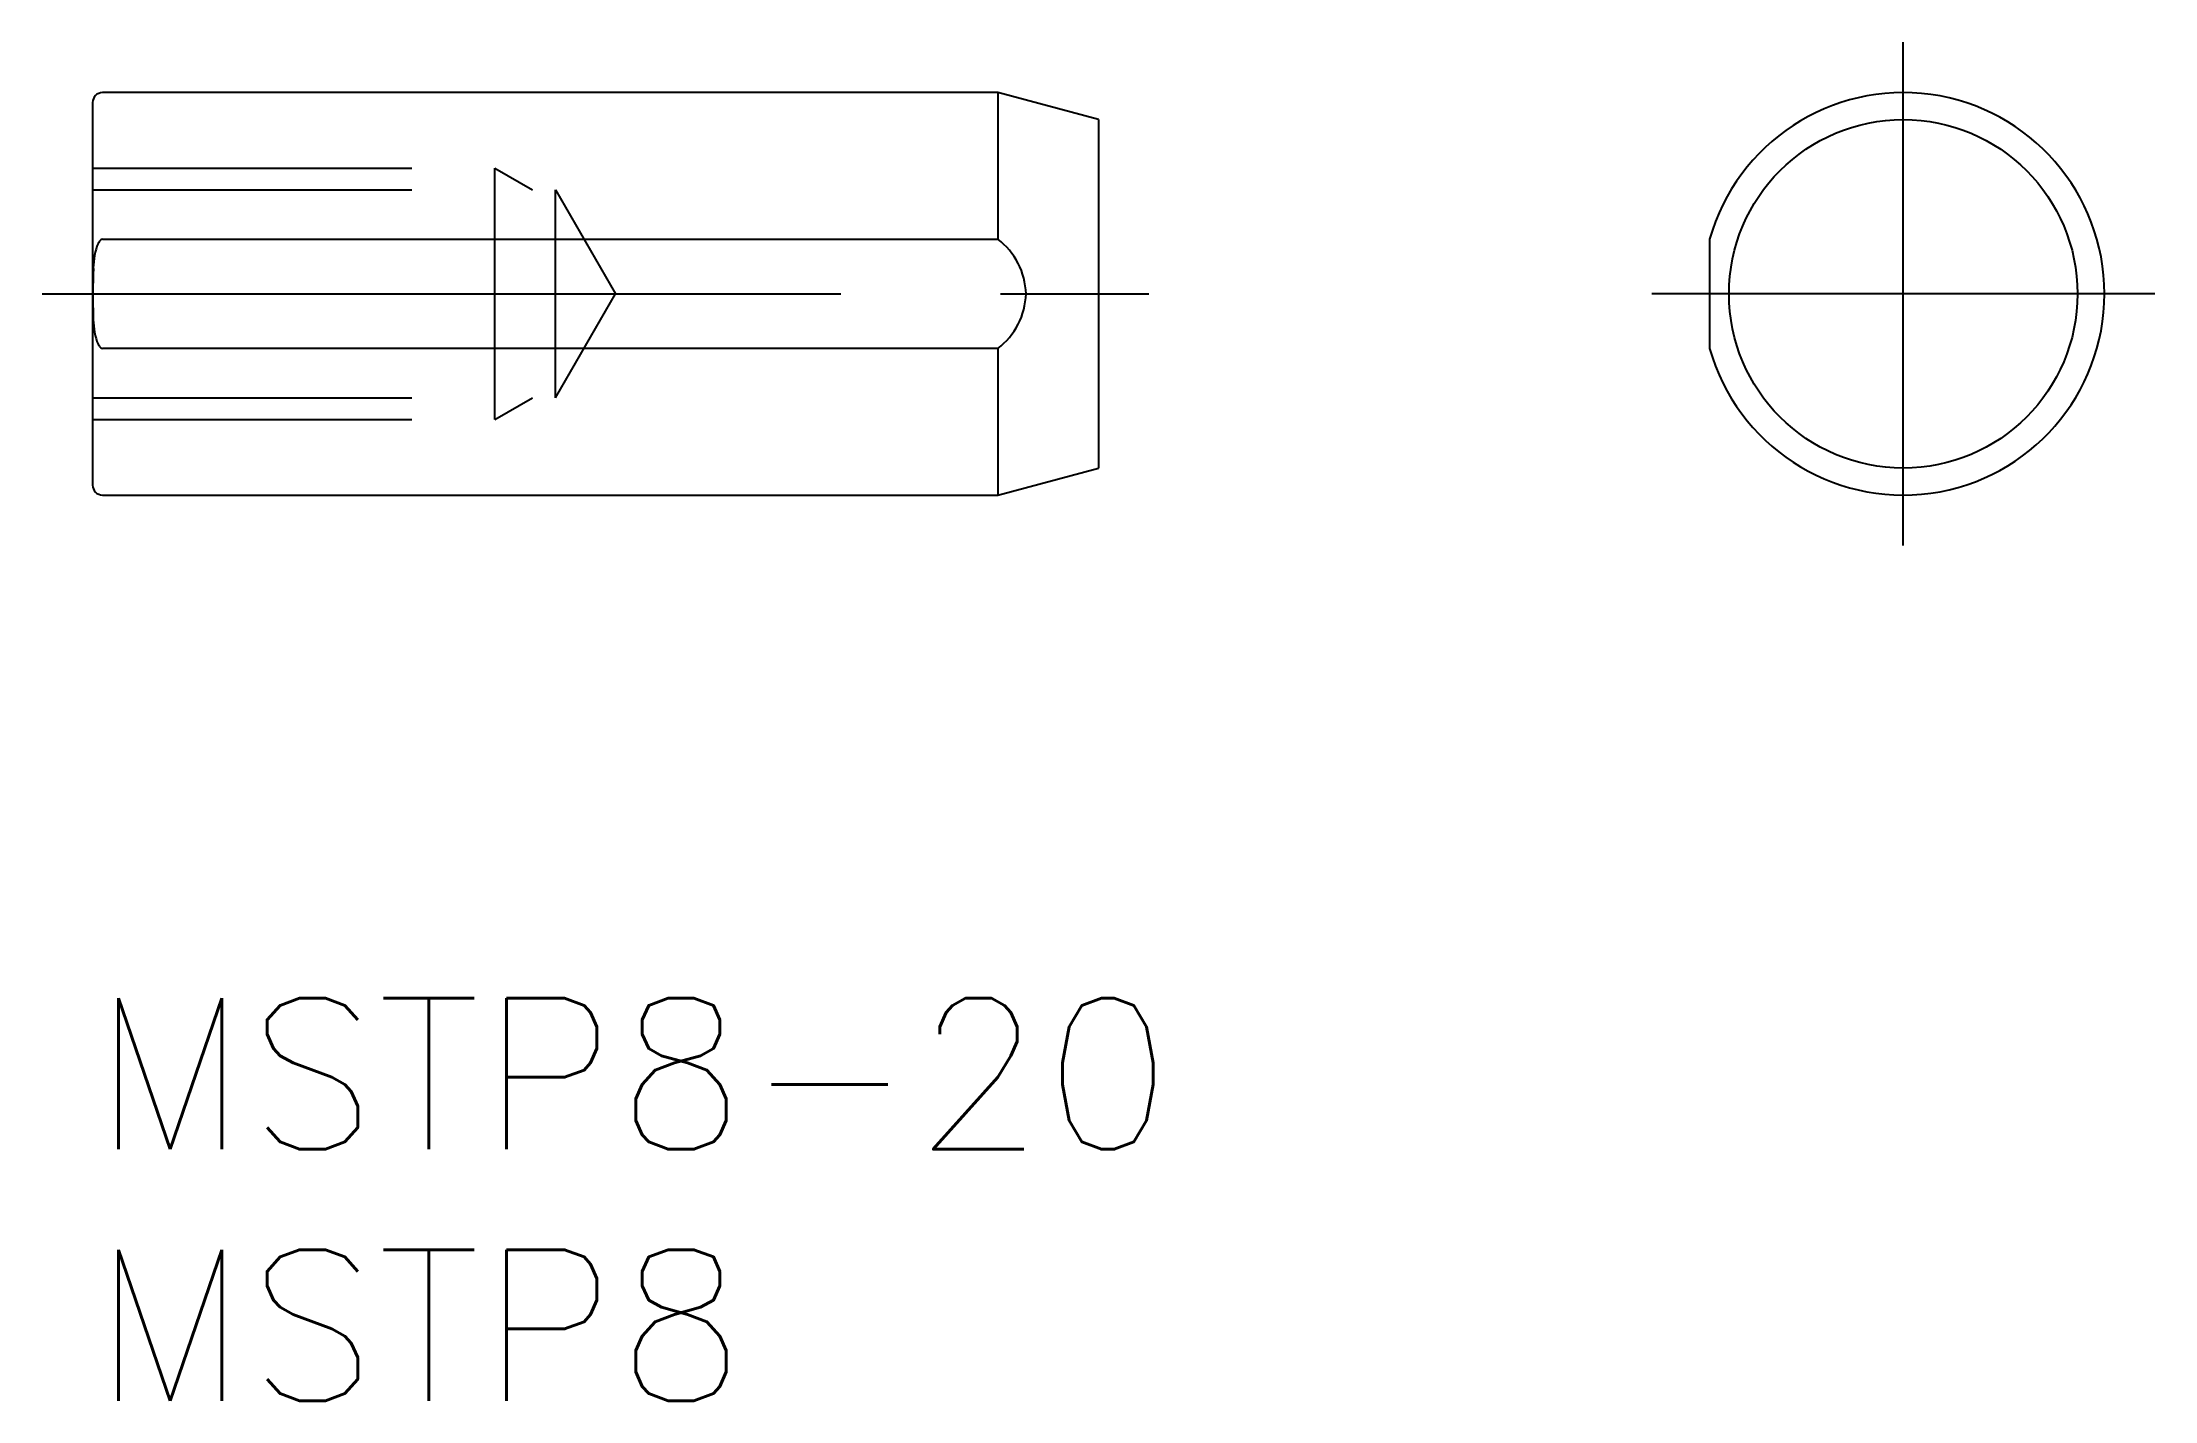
# Model space of a CAD drawing. Extents: x -1 to 41, y -8 to 19.
import ezdxf

# ---------------------------------------------------------------- set-up
doc = ezdxf.new("R2010")
doc.units = 0
doc.header["$LTSCALE"] = 0.5
doc.linetypes.add('CENTER', pattern=[50.8, 31.75, -6.35, 6.35, -6.35])
doc.linetypes.add('DASHED', pattern=[19.05, 12.7, -6.35])
for name, color, linetype in [('MSM_CENTER', 1, 'CENTER'), ('MSM_CONTINUOUS', 7, 'CONTINUOUS'), ('MSM_DASHED', 4, 'DASHED'), ('MSM_PART_NUMBER', 7, 'CONTINUOUS')]:
    doc.layers.add(name, color=color, linetype=linetype)
doc.styles.get("Standard").update_dxf_attribs({"font": 'txt.shx', "height": 1, "bigfont": 'bigfont.shx'})

# ---------------------------------------------------------------- blocks, each defined once
blk = doc.blocks.new('*U11')
at = {"layer": 'MSM_PART_NUMBER'}
blk.add_text('MSTP8-20', height=3, dxfattribs=at).set_placement((0, -3))
blk = doc.blocks.new('*U12')
at = {"layer": 'MSM_PART_NUMBER'}
blk.add_text('MSTP8', height=3, dxfattribs=at).set_placement((0, -8))

msp = doc.modelspace()

# ---------------------------------------------------------------- linework, layer by layer
at = {"layer": 'MSM_CENTER'}
for p, q in [((36, 9), (36, 19)), ((-1, 14), (21, 14)), ((41, 14), (31, 14))]:
    msp.add_line(p, q, dxfattribs=at)
at = {"layer": 'MSM_CONTINUOUS'}
for p, q in [((0, 17.8), (0, 10.2)), ((18, 18), (0.2, 18)), ((20, 17.464), (18, 18)), ((18, 18), (18, 15.085)), ((20, 17.464), (20, 10.536)), ((0.2, 15.085), (18, 15.085)), ((32.15, 15.085), (32.15, 12.915)), ((18, 12.915), (0.2, 12.915)), ((18, 12.915), (18, 10)), ((18, 10), (20, 10.536)), ((0.2, 10), (18, 10))]:
    msp.add_line(p, q, dxfattribs=at)
msp.add_circle((36, 14), 3.464, dxfattribs=at)
for centre, radius, start, end in [((0.2, 17.8), 0.2, 90, 180), ((36, 14), 4, 195.7405, 164.2595), ((1.686, 14.46), 1.672, 162.9647, 180.4067), ((0.812, 14.642), 0.788, 149.1395, 156.9848), ((0.211, 14.996), 0.0899, 96.9255, 146.2996), ((17.138, 13.954), 1.422, 1.8431, 52.6854), ((11.399, 13.969), 11.392, 177.3265, 182.0966), ((17.138, 14.046), 1.422, 307.3146, 358.1569), ((1.686, 13.54), 1.672, 179.5933, 197.0353), ((0.812, 13.358), 0.788, 203.0152, 210.8605), ((0.211, 13.004), 0.0899, 213.7004, 263.0745), ((0.2, 10.2), 0.2, 180, 270)]:
    msp.add_arc(centre, radius, start, end, dxfattribs=at)
at = {"layer": 'MSM_DASHED'}
for p, q in [((0, 16.5), (8, 16.5)), ((8, 11.5), (8, 16.5)), ((8, 16.5), (8.75, 16.067)), ((0, 16.067), (9.207, 16.067)), ((9.207, 11.933), (9.207, 16.067)), ((9.207, 16.067), (10.4, 14)), ((9.207, 11.933), (10.4, 14)), ((0, 11.933), (9.207, 11.933)), ((8, 11.5), (8.75, 11.933)), ((0, 11.5), (8, 11.5))]:
    msp.add_line(p, q, dxfattribs=at)

# ---------------------------------------------------------------- block references
at = {"layer": 'MSM_CONTINUOUS'}
for name in ['*U11', '*U12']:
    msp.add_blockref(name, (0, 0), dxfattribs=at)

doc.saveas('drawing.dxf')
